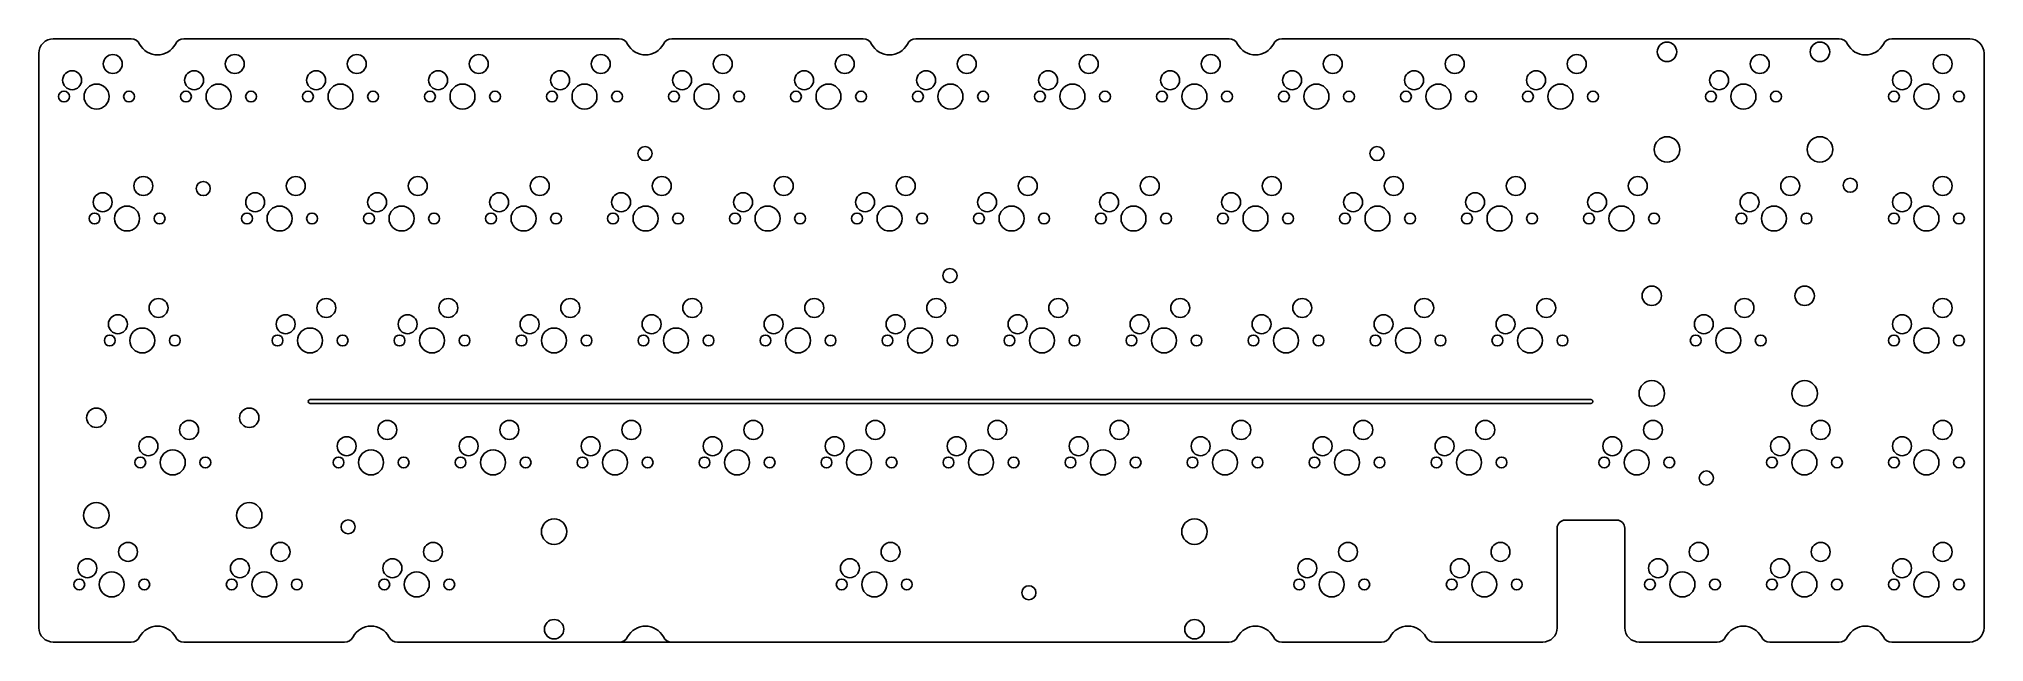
# Model space of a CAD drawing. Header units: millimetres. Extents: x -540 to -236, y -124 to -29.
import ezdxf

# ---------------------------------------------------------------- set-up
doc = ezdxf.new("R2010")
doc.units = ezdxf.units.MM
doc.header["$MEASUREMENT"] = 0

msp = doc.modelspace()

# ---------------------------------------------------------------- linework, layer by layer
for p, q in [((-525.74, -29.37), (-537.89, -29.37)), ((-525.74, -29.37), (-525.73, -29.37)), ((-441.29, -29.37), (-411.43, -29.37)), ((-346.04, -29.37), (-259.03, -29.37)), ((-238.64, -29.37), (-250.79, -29.37)), ((-540.14, -31.62), (-540.14, -121.32)), ((-236.39, -121.32), (-236.39, -31.62)), ((-537.89, -123.57), (-525.74, -123.57)), ((-525.74, -123.57), (-525.73, -123.57)), ((-484.15, -123.57), (-354.28, -123.57)), ((-346.04, -123.57), (-346.04, -123.57)), ((-322.23, -123.57), (-305.31, -123.57)), ((-290.24, -123.57), (-278.08, -123.57)), ((-269.84, -123.57), (-259.03, -123.57)), ((-250.79, -123.57), (-238.64, -123.57))]:
    msp.add_line(p, q)
for points in [[(-524.41, -122.77, -0.279887), (-525.74, -123.57), (-537.89, -123.57, -0.414222), (-540.14, -121.32), (-540.14, -31.62, -0.414224), (-537.89, -29.37), (-525.74, -29.37, -0.279882), (-524.41, -30.18, 0.606517), (-518.82, -30.18, -0.279216), (-517.49, -29.37), (-449.54, -29.37, -0.279886), (-448.21, -30.18, 0.606517), (-442.62, -30.18, -0.279882), (-441.29, -29.37), (-411.44, -29.37, -0.279882), (-410.11, -30.18, 0.606517), (-404.52, -30.18, -0.279222), (-403.19, -29.37), (-354.29, -29.37, -0.279882), (-352.96, -30.18, 0.606517), (-347.37, -30.18, -0.279882), (-346.04, -29.37), (-259.04, -29.37, -0.279885), (-257.71, -30.18, 0.606517), (-252.12, -30.18, -0.279229), (-250.79, -29.37), (-238.64, -29.37, -0.414225), (-236.39, -31.62), (-236.39, -121.32, -0.414224), (-238.64, -123.57), (-250.79, -123.57, -0.279233), (-252.12, -122.77, 0.606517), (-257.71, -122.77, -0.279889), (-259.04, -123.57), (-269.84, -123.57, -0.279218), (-271.17, -122.77, 0.606517), (-276.76, -122.77, -0.279884), (-278.09, -123.57), (-290.24, -123.57, -0.414224), (-292.49, -121.32), (-292.49, -105.77, 0.414401), (-293.74, -104.52), (-301.81, -104.52, 0.414377), (-303.06, -105.77), (-303.06, -121.32, -0.414224), (-305.31, -123.57), (-322.23, -123.57, -0.279887), (-323.56, -122.77, 0.606517), (-329.14, -122.77, -0.279226), (-330.47, -123.57), (-346.04, -123.57, -0.279887), (-347.37, -122.77, 0.606517), (-352.96, -122.77, -0.279887), (-354.29, -123.57), (-441.29, -123.57, -0.279887), (-442.62, -122.77, 0.606517), (-448.21, -122.77, -0.27989), (-449.54, -123.57), (-484.15, -123.57, -0.279887), (-485.48, -122.77, 0.606517), (-491.07, -122.77, -0.279219), (-492.4, -123.57), (-517.49, -123.57, -0.279221), (-518.82, -122.77, 0.606517)], [(-497.8, -86.3), (-297.78, -86.3, 0.999962), (-297.78, -85.7), (-497.8, -85.7, 1.000013)]]:
    msp.add_lwpolyline(points, format="xyb", close=True)
for centre, radius in [((-285.9, -31.39), 1.52), ((-262.02, -31.39), 1.52), ((-528.6, -33.29), 1.48), ((-509.55, -33.29), 1.48), ((-490.5, -33.29), 1.48), ((-471.45, -33.29), 1.48), ((-452.4, -33.29), 1.48), ((-433.35, -33.29), 1.48), ((-414.3, -33.29), 1.48), ((-395.25, -33.29), 1.48), ((-376.2, -33.29), 1.48), ((-357.15, -33.29), 1.48), ((-338.1, -33.29), 1.48), ((-319.05, -33.29), 1.48), ((-300, -33.29), 1.48), ((-271.42, -33.29), 1.48), ((-242.85, -33.29), 1.48), ((-534.95, -35.83), 1.48), ((-531.14, -38.37), 1.95), ((-515.9, -35.83), 1.48), ((-512.09, -38.37), 1.95), ((-496.85, -35.83), 1.48), ((-493.04, -38.37), 1.95), ((-477.8, -35.83), 1.48), ((-473.99, -38.37), 1.95), ((-458.75, -35.83), 1.48), ((-454.94, -38.37), 1.95), ((-439.7, -35.83), 1.48), ((-435.89, -38.37), 1.95), ((-420.65, -35.83), 1.48), ((-416.84, -38.37), 1.95), ((-401.6, -35.83), 1.48), ((-397.79, -38.37), 1.95), ((-382.55, -35.83), 1.48), ((-378.74, -38.37), 1.95), ((-363.5, -35.83), 1.48), ((-359.69, -38.37), 1.95), ((-344.45, -35.83), 1.48), ((-340.64, -38.37), 1.95), ((-325.4, -35.83), 1.48), ((-321.59, -38.37), 1.95), ((-306.35, -35.83), 1.48), ((-302.54, -38.37), 1.95), ((-277.77, -35.83), 1.48), ((-273.96, -38.37), 1.95), ((-249.2, -35.83), 1.48), ((-245.39, -38.37), 1.95), ((-536.22, -38.37), 0.85), ((-526.06, -38.37), 0.85), ((-517.17, -38.37), 0.85), ((-507.01, -38.37), 0.85), ((-498.12, -38.37), 0.85), ((-487.96, -38.37), 0.85), ((-479.07, -38.37), 0.85), ((-468.91, -38.37), 0.85), ((-460.02, -38.37), 0.85), ((-449.86, -38.37), 0.85), ((-440.97, -38.37), 0.85), ((-430.81, -38.37), 0.85), ((-421.92, -38.37), 0.85), ((-411.76, -38.37), 0.85), ((-402.87, -38.37), 0.85), ((-392.71, -38.37), 0.85), ((-383.82, -38.37), 0.85), ((-373.66, -38.37), 0.85), ((-364.77, -38.37), 0.85), ((-354.61, -38.37), 0.85), ((-345.72, -38.37), 0.85), ((-335.56, -38.37), 0.85), ((-326.67, -38.37), 0.85), ((-316.51, -38.37), 0.85), ((-307.62, -38.37), 0.85), ((-297.46, -38.37), 0.85), ((-279.04, -38.37), 0.85), ((-268.88, -38.37), 0.85), ((-250.47, -38.37), 0.85), ((-240.31, -38.37), 0.85), ((-285.9, -46.63), 1.99), ((-262.02, -46.63), 1.99), ((-445.49, -47.28), 1.1), ((-445.49, -47.28), 1.1), ((-331.19, -47.28), 1.1), ((-331.19, -47.28), 1.1), ((-523.83, -52.34), 1.48), ((-500.02, -52.34), 1.48), ((-480.97, -52.34), 1.48), ((-461.92, -52.34), 1.48), ((-442.87, -52.34), 1.48), ((-423.82, -52.34), 1.48), ((-404.77, -52.34), 1.48), ((-385.72, -52.34), 1.48), ((-366.67, -52.34), 1.48), ((-347.62, -52.34), 1.48), ((-328.57, -52.34), 1.48), ((-309.52, -52.34), 1.48), ((-290.47, -52.34), 1.48), ((-266.66, -52.34), 1.48), ((-257.29, -52.23), 1.1), ((-257.29, -52.23), 1.1), ((-242.85, -52.34), 1.48), ((-530.18, -54.88), 1.48), ((-514.47, -52.74), 1.1), ((-514.47, -52.74), 1.1), ((-506.37, -54.88), 1.48), ((-487.32, -54.88), 1.48), ((-468.27, -54.88), 1.48), ((-449.22, -54.88), 1.48), ((-430.17, -54.88), 1.48), ((-411.12, -54.88), 1.48), ((-392.07, -54.88), 1.48), ((-373.02, -54.88), 1.48), ((-353.97, -54.88), 1.48), ((-334.92, -54.88), 1.48), ((-315.87, -54.88), 1.48), ((-296.82, -54.88), 1.48), ((-273.01, -54.88), 1.48), ((-249.2, -54.88), 1.48), ((-531.45, -57.42), 0.85), ((-526.37, -57.42), 1.95), ((-521.29, -57.42), 0.85), ((-507.64, -57.42), 0.85), ((-502.56, -57.42), 1.95), ((-497.48, -57.42), 0.85), ((-488.59, -57.42), 0.85), ((-483.51, -57.42), 1.95), ((-478.43, -57.42), 0.85), ((-469.54, -57.42), 0.85), ((-464.46, -57.42), 1.95), ((-459.38, -57.42), 0.85), ((-450.49, -57.42), 0.85), ((-445.41, -57.42), 1.95), ((-440.33, -57.42), 0.85), ((-431.44, -57.42), 0.85), ((-426.36, -57.42), 1.95), ((-421.28, -57.42), 0.85), ((-412.39, -57.42), 0.85), ((-407.31, -57.42), 1.95), ((-402.23, -57.42), 0.85), ((-393.34, -57.42), 0.85), ((-388.26, -57.42), 1.95), ((-383.18, -57.42), 0.85), ((-374.29, -57.42), 0.85), ((-369.21, -57.42), 1.95), ((-364.13, -57.42), 0.85), ((-355.24, -57.42), 0.85), ((-350.16, -57.42), 1.95), ((-345.08, -57.42), 0.85), ((-336.19, -57.42), 0.85), ((-331.11, -57.42), 1.95), ((-326.03, -57.42), 0.85), ((-317.14, -57.42), 0.85), ((-312.06, -57.42), 1.95), ((-306.98, -57.42), 0.85), ((-298.09, -57.42), 0.85), ((-293.01, -57.42), 1.95), ((-287.93, -57.42), 0.85), ((-274.28, -57.42), 0.85), ((-269.2, -57.42), 1.95), ((-264.12, -57.42), 0.85), ((-250.47, -57.42), 0.85), ((-245.39, -57.42), 1.95), ((-240.31, -57.42), 0.85), ((-397.87, -66.34), 1.1), ((-397.87, -66.34), 1.1), ((-288.28, -69.49), 1.52), ((-264.41, -69.49), 1.52), ((-527.8, -73.93), 1.48), ((-521.45, -71.39), 1.48), ((-501.61, -73.93), 1.48), ((-495.26, -71.39), 1.48), ((-482.56, -73.93), 1.48), ((-476.21, -71.39), 1.48), ((-463.51, -73.93), 1.48), ((-457.16, -71.39), 1.48), ((-444.46, -73.93), 1.48), ((-438.11, -71.39), 1.48), ((-425.41, -73.93), 1.48), ((-419.06, -71.39), 1.48), ((-406.36, -73.93), 1.48), ((-400.01, -71.39), 1.48), ((-387.31, -73.93), 1.48), ((-380.96, -71.39), 1.48), ((-368.26, -73.93), 1.48), ((-361.91, -71.39), 1.48), ((-349.21, -73.93), 1.48), ((-342.86, -71.39), 1.48), ((-330.16, -73.93), 1.48), ((-323.81, -71.39), 1.48), ((-311.11, -73.93), 1.48), ((-304.76, -71.39), 1.48), ((-280.15, -73.93), 1.48), ((-273.8, -71.39), 1.48), ((-249.2, -73.93), 1.48), ((-242.85, -71.39), 1.48), ((-529.07, -76.47), 0.85), ((-523.99, -76.47), 1.95), ((-518.91, -76.47), 0.85), ((-502.88, -76.47), 0.85), ((-497.8, -76.47), 1.95), ((-492.72, -76.47), 0.85), ((-483.83, -76.47), 0.85), ((-478.75, -76.47), 1.95), ((-473.67, -76.47), 0.85), ((-464.78, -76.47), 0.85), ((-459.7, -76.47), 1.95), ((-454.62, -76.47), 0.85), ((-445.73, -76.47), 0.85), ((-440.65, -76.47), 1.95), ((-435.57, -76.47), 0.85), ((-426.68, -76.47), 0.85), ((-421.6, -76.47), 1.95), ((-416.52, -76.47), 0.85), ((-407.63, -76.47), 0.85), ((-402.55, -76.47), 1.95), ((-397.47, -76.47), 0.85), ((-388.58, -76.47), 0.85), ((-383.5, -76.47), 1.95), ((-378.42, -76.47), 0.85), ((-369.53, -76.47), 0.85), ((-364.45, -76.47), 1.95), ((-359.37, -76.47), 0.85), ((-350.48, -76.47), 0.85), ((-345.4, -76.47), 1.95), ((-340.32, -76.47), 0.85), ((-331.43, -76.47), 0.85), ((-326.35, -76.47), 1.95), ((-321.27, -76.47), 0.85), ((-312.38, -76.47), 0.85), ((-307.3, -76.47), 1.95), ((-302.22, -76.47), 0.85), ((-281.42, -76.47), 0.85), ((-276.34, -76.47), 1.95), ((-271.26, -76.47), 0.85), ((-250.47, -76.47), 0.85), ((-245.39, -76.47), 1.95), ((-240.31, -76.47), 0.85), ((-288.28, -84.73), 1.99), ((-264.41, -84.73), 1.99), ((-531.17, -88.54), 1.52), ((-507.29, -88.54), 1.52), ((-516.69, -90.44), 1.48), ((-485.73, -90.44), 1.48), ((-466.68, -90.44), 1.48), ((-447.63, -90.44), 1.48), ((-428.58, -90.44), 1.48), ((-409.53, -90.44), 1.48), ((-390.48, -90.44), 1.48), ((-371.43, -90.44), 1.48), ((-352.38, -90.44), 1.48), ((-333.33, -90.44), 1.48), ((-314.28, -90.44), 1.48), ((-288.09, -90.44), 1.48), ((-261.9, -90.44), 1.48), ((-242.85, -90.44), 1.48), ((-523.04, -92.98), 1.48), ((-519.23, -95.52), 1.95), ((-492.08, -92.98), 1.48), ((-488.27, -95.52), 1.95), ((-473.03, -92.98), 1.48), ((-469.22, -95.52), 1.95), ((-453.98, -92.98), 1.48), ((-450.17, -95.52), 1.95), ((-434.93, -92.98), 1.48), ((-431.12, -95.52), 1.95), ((-415.88, -92.98), 1.48), ((-412.07, -95.52), 1.95), ((-396.83, -92.98), 1.48), ((-393.02, -95.52), 1.95), ((-377.78, -92.98), 1.48), ((-373.97, -95.52), 1.95), ((-358.73, -92.98), 1.48), ((-354.92, -95.52), 1.95), ((-339.68, -92.98), 1.48), ((-335.87, -95.52), 1.95), ((-320.63, -92.98), 1.48), ((-316.82, -95.52), 1.95), ((-294.44, -92.98), 1.48), ((-290.63, -95.52), 1.95), ((-268.25, -92.98), 1.48), ((-264.44, -95.52), 1.95), ((-249.2, -92.98), 1.48), ((-245.39, -95.52), 1.95), ((-524.31, -95.52), 0.85), ((-514.15, -95.52), 0.85), ((-493.35, -95.52), 0.85), ((-483.19, -95.52), 0.85), ((-474.3, -95.52), 0.85), ((-464.14, -95.52), 0.85), ((-455.25, -95.52), 0.85), ((-445.09, -95.52), 0.85), ((-436.2, -95.52), 0.85), ((-426.04, -95.52), 0.85), ((-417.15, -95.52), 0.85), ((-406.99, -95.52), 0.85), ((-398.1, -95.52), 0.85), ((-387.94, -95.52), 0.85), ((-379.05, -95.52), 0.85), ((-368.89, -95.52), 0.85), ((-360, -95.52), 0.85), ((-349.84, -95.52), 0.85), ((-340.95, -95.52), 0.85), ((-330.79, -95.52), 0.85), ((-321.9, -95.52), 0.85), ((-311.74, -95.52), 0.85), ((-295.71, -95.52), 0.85), ((-285.55, -95.52), 0.85), ((-279.76, -97.95), 1.1), ((-279.76, -97.95), 1.1), ((-269.52, -95.52), 0.85), ((-259.36, -95.52), 0.85), ((-250.47, -95.52), 0.85), ((-240.31, -95.52), 0.85), ((-531.17, -103.78), 1.99), ((-507.29, -103.78), 1.99), ((-491.85, -105.57), 1.1), ((-491.85, -105.57), 1.1), ((-459.69, -106.32), 1.99), ((-359.69, -106.32), 1.99), ((-526.22, -109.49), 1.48), ((-502.4, -109.49), 1.48), ((-478.59, -109.49), 1.48), ((-407.15, -109.49), 1.48), ((-335.72, -109.49), 1.48), ((-311.9, -109.49), 1.48), ((-280.95, -109.49), 1.48), ((-261.9, -109.49), 1.48), ((-242.85, -109.49), 1.48), ((-532.57, -112.03), 1.48), ((-508.75, -112.03), 1.48), ((-484.94, -112.03), 1.48), ((-413.5, -112.03), 1.48), ((-342.07, -112.03), 1.48), ((-318.25, -112.03), 1.48), ((-287.3, -112.03), 1.48), ((-268.25, -112.03), 1.48), ((-249.2, -112.03), 1.48), ((-533.84, -114.57), 0.85), ((-528.76, -114.57), 1.95), ((-523.68, -114.57), 0.85), ((-510.02, -114.57), 0.85), ((-504.94, -114.57), 1.95), ((-499.86, -114.57), 0.85), ((-486.21, -114.57), 0.85), ((-481.13, -114.57), 1.95), ((-476.05, -114.57), 0.85), ((-414.77, -114.57), 0.85), ((-409.69, -114.57), 1.95), ((-404.61, -114.57), 0.85), ((-385.55, -115.86), 1.1), ((-385.55, -115.86), 1.1), ((-343.34, -114.57), 0.85), ((-338.26, -114.57), 1.95), ((-333.18, -114.57), 0.85), ((-319.52, -114.57), 0.85), ((-314.44, -114.57), 1.95), ((-309.36, -114.57), 0.85), ((-288.57, -114.57), 0.85), ((-283.49, -114.57), 1.95), ((-278.41, -114.57), 0.85), ((-269.52, -114.57), 0.85), ((-264.44, -114.57), 1.95), ((-259.36, -114.57), 0.85), ((-250.47, -114.57), 0.85), ((-245.39, -114.57), 1.95), ((-240.31, -114.57), 0.85), ((-459.69, -121.56), 1.52), ((-359.69, -121.56), 1.52)]:
    msp.add_circle(centre, radius)
for centre, start, end in [((-537.89, -31.62), 89.999, 180.001), ((-238.64, -31.62), 359.9989, 90.0011), ((-537.89, -121.32), 179.9992, 270.0009), ((-238.64, -121.32), 269.999, 0.001)]:
    msp.add_arc(centre, 2.25, start, end)

doc.saveas('drawing.dxf')
